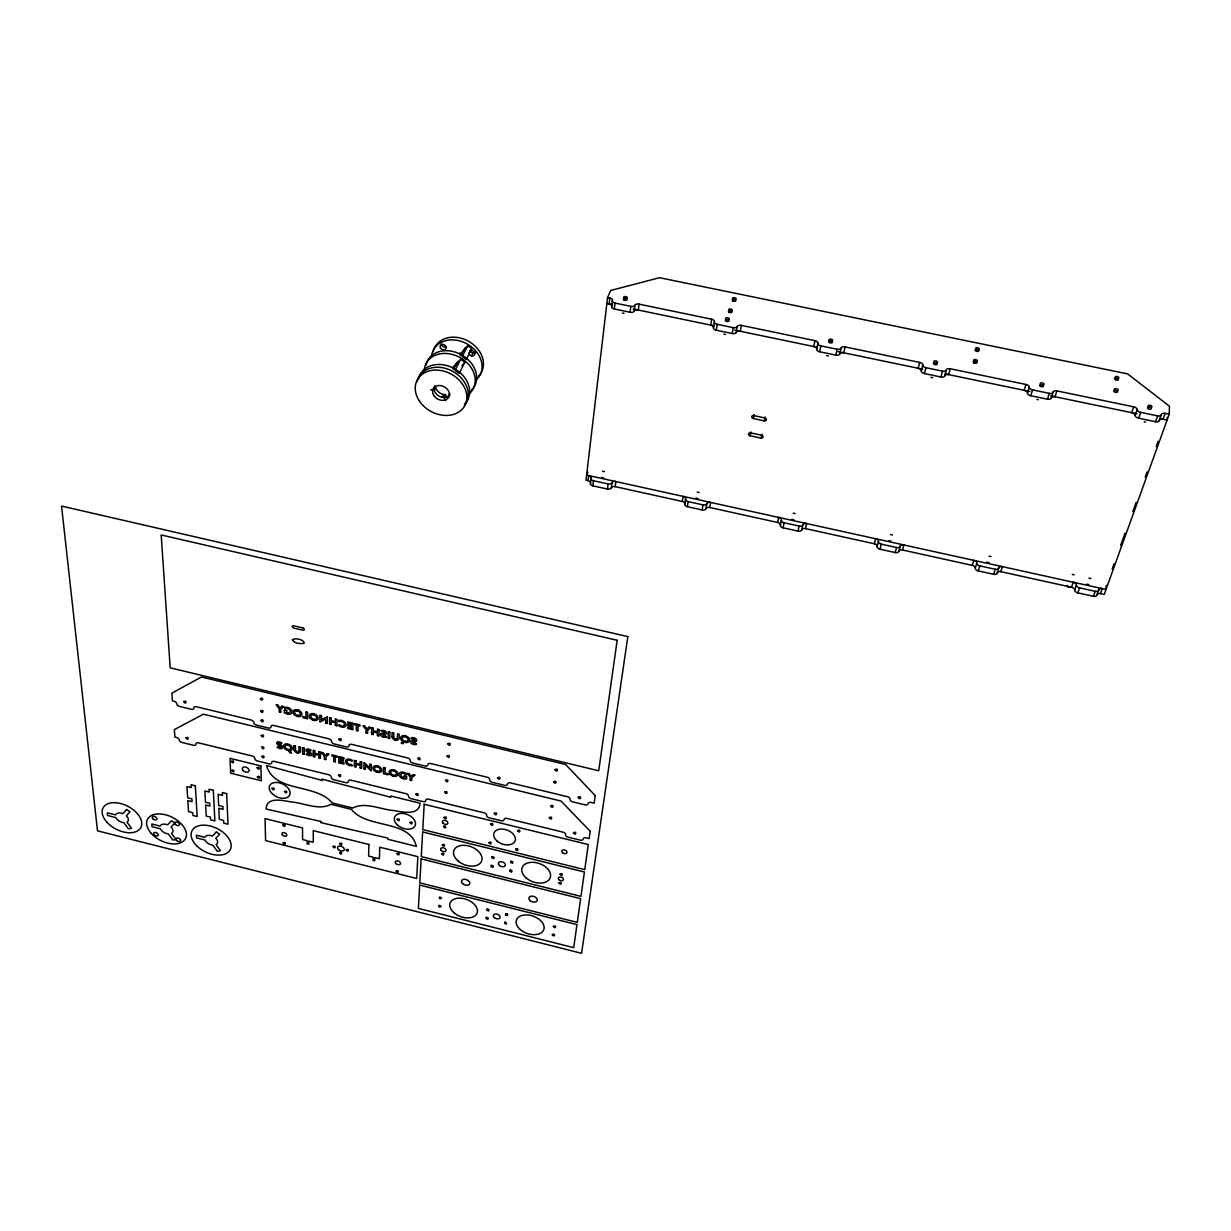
<?xml version="1.0" encoding="UTF-8"?>
<svg xmlns="http://www.w3.org/2000/svg" width="1231" height="1231" viewBox="0 0 1231 1231"><rect width="100%" height="100%" fill="white"/><g stroke="black" fill="none" stroke-linecap="round" stroke-linejoin="round"><path stroke-width="1.5" d="M314.197 720.474L314.197 719.258A3.031 2.031 25.6 0 0 316.629 717.735A3.031 2.031 25.6 0 0 314.197 715.042M314.197 715.026L314.197 713.811M314.844 756.819L314.844 754.341L318.844 755.311L318.844 757.788M314.844 750.864L314.844 753.249L318.86 754.234L318.86 751.849M319.906 721.705L319.922 715.442M320.445 758.173L320.46 752.233M321.553 715.827L321.537 719.673L327.092 716.904M324.322 759.127L324.338 756.28L321.537 752.587M325.676 722.997L325.692 718.996L320.137 721.92M325.923 759.512L325.938 756.65L328.8 754.357M327.292 723.382L327.338 717.119M329.569 723.936L329.616 717.781M331.201 724.32L331.216 721.766L335.309 722.751L335.278 725.305M331.247 718.165L331.231 720.643L335.309 721.628L335.34 719.15M333.709 761.42L333.755 756.388L331.878 755.926M335.324 761.804L335.371 756.773L337.263 757.234M336.925 725.705L336.986 719.55M338.725 762.635L338.802 756.696M347.942 725.628L347.958 724.844M352.866 729.552L352.989 723.413M354.405 766.467L354.513 760.527M356.344 730.398L356.451 725.182L354.513 724.72M356.021 766.851L356.067 764.389L360.098 765.374L360.037 767.836M356.144 760.927L356.082 763.297L360.114 764.282L360.175 761.912M357.99 730.799L358.098 725.582L360.021 726.044M361.637 768.236L361.776 762.297M363.884 768.775L364.037 762.743M365.961 732.722L366.022 729.768L363.191 725.967M365.484 769.175L365.576 765.328L370.946 770.76M367.592 733.107L367.669 730.168L370.623 727.752M369.746 764.236L369.654 767.944L364.284 762.651M371.562 734.076L371.731 727.921M371.193 770.668L371.362 764.636M373.208 734.461L373.27 731.906L377.394 732.907L377.301 735.461M373.378 728.321L373.316 730.783L377.425 731.783L377.502 729.321M376.824 772.176L376.871 771.006A3.001 1.985 23.7 0 1 374.501 768.39A3.001 1.985 23.7 0 1 376.978 766.944L377.025 765.759M1169.204 414.216L1169.45 406.199L1127.581 373.885L659.539 277.698L610.653 290.485L607.56 297.61L586.002 480.228L588.095 480.675A3.231 1.985 6.7 0 1 590.465 483.244A3.231 1.985 6.8 0 0 592.85 485.83L607.468 489.046A3.231 1.985 7.1 0 0 611.33 487.845A3.231 1.985 7.3 0 1 615.177 486.645L682.266 501.448A3.247 2 8.7 0 1 684.805 504.064A3.247 2 8.9 0 0 687.329 506.68L702.147 509.942A3.262 2.016 9.2 0 0 705.932 508.711A3.262 2.016 9.3 0 1 709.702 507.495L777.684 522.483A3.278 2.016 10.8 0 1 780.362 525.145A3.293 2.031 10.9 0 0 783.054 527.807L798.042 531.115A3.293 2.031 11.3 0 0 801.766 529.853A3.293 2.031 11.4 0 1 805.474 528.607L874.349 543.779A3.324 2.031 12.9 0 1 877.18 546.487A3.324 2.031 13 0 0 880.011 549.211L895.214 552.565A3.339 2.047 13.3 0 0 898.861 551.273A3.339 2.047 13.5 0 1 902.508 549.995L972.275 565.368A3.37 2.047 14.9 0 1 975.275 568.137A3.385 2.047 15 0 0 978.276 570.892L993.663 574.292A3.385 2.047 15.3 0 0 997.248 572.984A3.385 2.047 15.4 0 1 1000.803 571.661L1071.509 587.249A3.431 2.047 16.7 0 1 1074.663 590.064A3.431 2.047 16.9 0 0 1077.833 592.88L1093.436 596.312A3.447 2.062 17.1 0 0 1096.929 594.973A3.447 2.062 17.3 0 1 1100.422 593.619L1104.207 594.465L1169.204 414.216L1165.08 413.354A3.739 1.985 15.7 0 0 1161.387 414.616A3.739 1.985 15.5 0 1 1157.663 415.878L1140.706 412.354A3.724 1.97 15.3 0 1 1137.182 409.584A3.724 1.97 15.2 0 0 1133.659 406.83L1056.875 390.889A3.662 1.97 14.1 0 0 1053.09 392.12A3.662 1.97 13.9 0 1 1049.289 393.351L1032.563 389.873A3.662 1.97 13.7 0 1 1029.224 387.165A3.647 1.97 13.6 0 0 1025.915 384.457L950.209 368.746A3.616 1.954 12.4 0 0 946.331 369.946A3.601 1.954 12.2 0 1 942.438 371.131L925.958 367.715A3.601 1.954 12 0 1 922.804 365.053A3.601 1.954 11.9 0 0 919.68 362.406L845.035 346.911A3.555 1.954 10.6 0 0 841.081 348.065A3.555 1.939 10.5 0 1 837.095 349.235L820.846 345.865A3.555 1.939 10.2 0 1 817.892 343.249A3.555 1.939 10.1 0 0 814.937 340.664L741.339 325.384A3.524 1.923 8.8 0 0 737.292 326.507A3.524 1.923 8.7 0 1 733.23 327.646L717.211 324.322A3.508 1.923 8.5 0 1 714.426 321.768A3.508 1.923 8.3 0 0 711.656 319.214L639.089 304.149A3.493 1.908 7.1 0 0 634.95 305.257A3.493 1.908 7 0 1 630.811 306.35L615.008 303.072A3.478 1.908 6.7 0 1 612.407 300.564A3.478 1.893 6.6 0 0 609.807 298.071L607.56 297.61M377.702 772.391L377.732 771.221A3.001 1.985 23.7 0 0 380.21 769.775A3.001 1.985 23.7 0 0 377.855 767.159L377.902 765.974M378.963 735.861L379.148 729.721M1167.188 417.371L1167.096 420.048L1159.571 418.478M383.349 773.53L383.549 767.605M385.165 767.99L384.995 773.022L388.15 773.791M388.088 738.061L388.319 731.922M389.735 738.462L389.965 732.322M391.997 736.707L392.15 732.845M393.689 737.061L393.828 733.245M393.104 776.161L393.151 774.991A3.001 1.985 23.3 0 1 390.689 772.329A3.001 1.985 23.3 0 1 393.289 770.898L393.351 769.729M394.982 739.969L395.028 738.754M393.966 776.361L394.012 775.176A3.001 1.985 23.3 0 0 396.413 773.73A3.001 1.985 23.3 0 0 394.182 771.145L394.228 769.96M395.859 740.185L395.905 738.969A1.97 1.323 23.6 0 0 397.336 737.938L397.521 734.138M399.198 734.553L399.044 738.4A3.647 2.462 23.6 0 1 395.474 740.108A3.647 2.462 23.6 0 1 392.104 736.738M406.569 778.715L406.676 776.422M410.046 780.039L410.185 777.207L407.476 773.514M411.662 780.439L411.8 777.592L414.832 775.315M1106.284 585.294L1106.007 589.449L586.602 475.135L587.803 472.15M588.095 480.675L588.695 475.597A3.231 1.985 6.7 0 1 591.08 478.167A3.231 1.985 6.8 0 0 593.465 480.736L608.114 483.968A3.231 1.985 7.1 0 0 611.976 482.767A3.231 1.985 7.3 0 1 615.839 481.567L615.177 486.645M609.807 298.071L609.099 303.965A3.478 1.908 6.6 0 1 611.699 306.473A3.478 1.908 6.7 0 0 614.3 308.981L630.057 312.259A3.478 1.908 7 0 0 634.196 311.151A3.478 1.908 7.1 0 1 638.304 310.043L639.089 304.149M590.465 483.244L591.08 478.167M611.699 306.473L612.407 300.564M592.85 485.83L593.465 480.736M614.3 308.981L615.008 303.072M607.468 489.046L608.114 483.968M630.057 312.259L630.811 306.35M611.33 487.845L611.976 482.767M634.196 311.151L634.95 305.257M682.266 501.448L683.097 496.37A3.262 2 8.7 0 1 685.621 498.986A3.262 2 8.9 0 0 688.16 501.602L703.009 504.879A3.262 2 9.2 0 0 706.794 503.648A3.262 2 9.3 0 1 710.595 502.417L709.702 507.495M711.656 319.214L710.702 325.107A3.508 1.923 8.3 0 1 713.472 327.661A3.508 1.923 8.5 0 0 716.242 330.216L732.23 333.539A3.508 1.923 8.7 0 0 736.276 332.401A3.508 1.939 8.9 0 1 740.323 331.262L741.339 325.384M684.805 504.064L685.621 498.986M713.472 327.661L714.426 321.768M687.329 506.68L688.16 501.602M716.242 330.216L717.211 324.322M702.147 509.942L703.009 504.879M732.23 333.539L733.23 327.646M705.932 508.711L706.794 503.648M736.276 332.401L737.292 326.507M777.684 522.483L778.715 517.42A3.293 2.016 10.8 0 1 781.408 520.082A3.293 2.016 10.9 0 0 784.101 522.744L799.134 526.052A3.293 2.031 11.2 0 0 802.858 524.806A3.308 2.031 11.4 0 1 806.582 523.544L805.474 528.607M814.937 340.664L813.737 346.542A3.539 1.939 10.1 0 1 816.676 349.142A3.539 1.939 10.2 0 0 819.615 351.743L835.834 355.113A3.555 1.954 10.5 0 0 839.804 353.959A3.555 1.954 10.6 0 1 843.758 352.789L845.035 346.911M780.362 525.145L781.408 520.082M816.676 349.142L817.892 343.249M783.054 527.807L784.101 522.744M819.615 351.743L820.846 345.865M798.042 531.115L799.134 526.052M835.834 355.113L837.095 349.235M801.766 529.853L802.858 524.806M839.804 353.959L841.081 348.065M874.349 543.779L875.61 538.732A3.339 2.031 12.8 0 1 878.442 541.44A3.339 2.031 13 0 0 881.288 544.164L896.537 547.518A3.339 2.031 13.3 0 0 900.184 546.241A3.339 2.031 13.4 0 1 903.831 544.948L902.508 549.995M919.68 362.406L918.203 368.269A3.585 1.954 11.9 0 1 921.327 370.916A3.585 1.954 12 0 0 924.466 373.578L940.915 377.009A3.601 1.97 12.3 0 0 944.793 375.809A3.601 1.97 12.4 0 1 948.67 374.609L950.209 368.746M877.18 546.487L878.442 541.44M921.327 370.916L922.804 365.053M880.011 549.211L881.288 544.164M924.466 373.578L925.958 367.715M895.214 552.565L896.537 547.518M940.915 377.009L942.438 371.131M898.861 551.273L900.184 546.241M944.793 375.809L946.331 369.946M761.574 435.235L750.571 432.866A1.8 1.462 15.3 0 0 748.54 433.943A1.8 1.462 15.3 0 0 750.033 435.759L761.02 438.113A1.8 1.462 14.8 0 0 763.051 437.051A1.8 1.462 14.8 0 0 761.574 435.235L761.851 434.281M761.02 438.113L761.866 435.266M764.851 417.955L753.772 415.586A1.816 1.493 15.3 0 0 751.726 416.678A1.816 1.493 15.3 0 0 753.234 418.509L764.297 420.879A1.816 1.493 14.7 0 0 766.359 419.802A1.816 1.493 14.7 0 0 764.851 417.955L765.143 417.001M764.297 420.879L765.143 418.032M972.275 565.368L973.767 560.351A3.385 2.047 14.8 0 1 976.768 563.106A3.385 2.047 14.9 0 0 979.784 565.86L995.217 569.261A3.401 2.047 15.2 0 0 998.787 567.953A3.401 2.047 15.4 0 1 1002.373 566.645L1000.803 571.661M1025.915 384.457L1024.177 390.319A3.647 1.97 13.6 0 1 1027.485 393.012A3.647 1.97 13.7 0 0 1030.809 395.736L1047.489 399.198A3.662 1.97 14 0 0 1051.274 397.967A3.662 1.97 14.1 0 1 1055.059 396.736L1056.875 390.889M975.275 568.137L976.768 563.106M1027.485 393.012L1029.224 387.165M978.276 570.892L979.784 565.86M1030.809 395.736L1032.563 389.873M750.571 432.866L750.848 431.927M750.033 435.759L750.972 432.666M753.772 415.586L754.064 414.632M753.234 418.509L754.157 415.432M993.663 574.292L995.217 569.261M1047.489 399.198L1049.289 393.351M997.248 572.984L998.787 567.953M1051.274 397.967L1053.09 392.12M1071.509 587.249L1073.232 582.232A3.431 2.047 16.7 0 1 1076.402 585.048A3.447 2.047 16.8 0 0 1079.572 587.864L1095.221 591.311A3.447 2.047 17.1 0 0 1098.714 589.957A3.462 2.047 17.2 0 1 1102.222 588.618L1100.422 593.619M1133.659 406.83L1131.658 412.677A3.708 1.985 15.2 0 1 1135.151 415.432A3.708 1.985 15.4 0 0 1138.675 418.201L1155.586 421.725A3.724 1.985 15.6 0 0 1159.294 420.463A3.724 1.985 15.7 0 1 1162.987 419.186L1165.08 413.354M1074.663 590.064L1076.402 585.048M1135.151 415.432L1137.182 409.584M1077.833 592.88L1079.572 587.864M1138.675 418.201L1140.706 412.354M1093.436 596.312L1095.221 591.311M1155.586 421.725L1157.663 415.878M1096.929 594.973L1098.714 589.957M1159.294 420.463L1161.387 414.616M1112.116 569.091L1114.07 563.69M1120.549 545.687L1125.088 533.069M1132.859 511.465L1136.105 502.463M1145.184 477.243L1147.123 471.842M1156.201 446.638L1158.156 441.237M471.704 355.851L473.089 353.143M464.872 362.283L459.178 373.378L455.024 370.346L460.748 359.252L464.872 362.283L461.917 365.745M471.873 348.65L466.287 359.529L462.179 356.513L467.795 345.634L471.873 348.65L469.919 350.943M448.33 396.367L449.777 393.566M430.681 389.704L434.281 390.473L435.743 387.673A8.832 6.94 28.8 0 0 445.422 394.736L443.976 397.536L445.622 400.567M442.067 397.305L443.514 394.505M453.239 369.346L456.301 363.422M460.332 355.651L465.287 347.542M460.209 354.59L467.795 345.634M453.377 366.853L458.255 361.129M453.131 368.223L460.748 359.252M174.817 822.97L171.032 827.047A6.986 4.247 26.6 0 1 171.494 833.387L175.987 839.48M403.029 743.601L404.645 741.093A3.047 2.062 23.4 0 1 402.245 738.385A3.047 2.062 23.4 0 1 404.814 736.877L404.876 735.661A4.77 3.216 23.4 0 0 400.629 738.246A4.893 3.308 23.4 0 0 402.968 741.539L401.306 743.001M283.592 706.779L280.806 709.21L280.853 712.164M281.93 706.194L279.96 707.856L277.929 705.225M327.138 753.772L325.153 755.357L323.199 752.818M368.946 727.152L366.869 728.814L364.899 726.182M413.154 774.714L411.062 776.299L409.154 773.745M504.802 922.065L504.679 923.312M487.984 919.065L488.23 918.064L486.66 917.28M488.799 910.755L488.938 909.678L487.414 908.986M506.649 923.742L505.31 921.988M338.556 725.213L339.341 724.813M492 856.607L491.754 857.792L493.477 858.499M493.046 867.147L493.2 865.947L491.523 865.285M512.665 863.054L512.835 861.838L511.142 861.192M509.911 870.025L509.649 871.194L511.373 871.902M405.845 774.453L406.645 774.068M505.649 913.787L505.526 915.033M507.464 915.495L507.587 914.294M493.816 858.422L494.123 857.33L492.431 856.514M491.184 865.378L490.938 866.547L492.662 867.255M510.803 861.269L510.542 862.454L512.296 863.162M511.711 871.825L511.973 870.64L510.311 869.932M486.937 909.078L486.676 910.155L488.292 910.878M486.168 917.372L485.906 918.434L487.522 919.157M385.411 736.061L385.457 736.061A6.078 4.093 24 0 1 384.349 736.23L382.533 734.876L386.042 733.938A2.4 1.616 24 0 0 385.518 731.399M415.447 743.309L415.493 743.309A6.078 4.108 23.3 0 1 414.37 743.478L412.57 742.108L416.109 741.185A2.4 1.616 23.2 0 0 415.632 738.646L414.539 738.015A4.308 2.908 23.2 0 0 413.831 737.8A4.478 3.031 23.2 0 0 411.262 737.815M277.929 741.954L278.975 741.908A4.201 2.739 25.9 0 1 282.007 743.185M176.002 839.542L172.848 840.05L168.308 833.895A6.986 4.247 26.6 0 1 160.369 828.802L152.044 826.709L151.813 824.001L160.168 826.109A6.986 4.247 26.6 0 1 167.631 824.862L171.448 820.738L174.817 822.908M506.049 913.694L507.495 914.218M506.987 915.587L505.572 915.079M506.033 923.865L504.741 923.373M276.344 704.778L277.729 705.101M363.299 725.736L364.699 726.059M291.378 753.018L290.008 752.695M407.584 773.299L408.969 773.622M321.676 752.372L322.999 752.68M411.954 738.969L411.169 738.092M606.868 303.503L612.499 304.673M633.18 308.981L714.026 325.8M734.707 330.093L817.415 347.311M838.096 351.604L922.696 369.208M945.254 373.901L1029.855 391.504M1050.535 395.797L1137.013 413.785M279.791 748.525L281.207 748.648A2.524 1.646 25.8 0 0 282.207 746.325M385.642 736.046L386.365 736.954M415.678 743.293L416.401 744.216M282.114 706.148L283.545 706.532M306.227 711.964L307.381 712.241M320.152 715.319L321.306 715.596M329.862 717.658L331.016 717.935M335.586 719.042L336.755 719.319M347.634 721.935L352.758 723.166M354.543 723.613L360.052 724.936M369.146 727.121L370.593 727.506M371.977 727.813L373.147 728.09M377.748 729.198L378.917 729.475M388.565 731.799L389.735 732.091M392.397 732.722L393.597 733.014M397.767 734.015L398.967 734.307M347.604 723.059L351.327 723.951L351.312 725.474L348.204 724.736M284.53 710.01L286.915 710.595M348.188 725.859L351.281 726.598L351.25 728.229L347.542 727.336M286.931 711.672L285.992 712.257A4.232 2.816 26.2 0 0 287.715 712.903A3.001 2 26.2 0 0 289.962 710.425A3.001 2 26.2 0 0 285.5 708.594M302.826 716.534L306.011 717.304L305.996 712.087M279.468 712.01L280.622 712.287M302.841 717.658L307.396 718.766M325.907 723.228L327.046 723.505M329.8 724.167L330.954 724.444M335.509 725.551L336.679 725.828M347.527 728.444L352.635 729.675M356.575 730.629L357.744 730.906M366.192 732.953L367.346 733.23M371.793 734.307L372.962 734.584M377.548 735.692L378.717 735.969M388.319 738.292L389.488 738.585M402.829 743.647L401.306 743.216M294.009 745.617L295.178 745.909M299.21 746.894L300.379 747.171M302.949 747.802L304.103 748.079M313.474 750.356L314.613 750.633M319.091 751.726L320.229 752.003M327.338 753.741L328.754 754.126M331.893 754.849L337.279 756.157M339.033 756.588L344.065 757.819M354.759 760.419L355.913 760.696M360.406 761.789L361.545 762.066M369.992 764.128L371.131 764.405M383.795 767.482L384.934 767.775M413.354 774.684L414.785 775.068M344.049 758.896L340.387 758.004L340.371 759.481L343.418 760.219M404.076 775.622L406.461 776.207M343.403 761.297L340.356 760.558L340.341 762.127L343.988 763.02M404.03 776.653L404.937 777.669A4.17 2.77 23.1 0 1 403.199 777.469A2.97 1.97 23 0 1 401.06 774.007A2.97 1.97 23 0 1 405.538 774.376M302.995 754.095L304.134 754.372M313.474 756.65L314.613 756.927M319.075 758.019L320.198 758.296M324.553 759.358L325.676 759.635M333.94 761.65L335.094 761.927M338.956 762.866L343.972 764.097M354.636 766.698L355.774 766.975M360.268 768.067L361.406 768.344M364.114 769.006L365.253 769.283M383.58 773.76L388.119 774.868M410.277 780.269L411.416 780.546M383.457 737.215L382.01 736.63A2.585 1.739 23.9 0 1 380.671 734.215M310.551 751.11L310.52 751.095A6.155 4.032 25.2 0 0 309.396 750.402L307.642 750.587L311.305 753.526A2.324 1.523 25.2 0 1 311.597 754.111M281.391 744.001L281.299 743.955A6.14 4.001 25.9 0 0 280.268 743.309M280.268 743.324L278.529 743.493L282.207 746.432M308.535 752.803L309.889 754.28L308.027 754.264A5.94 3.908 25.2 0 1 307.011 753.603L307.011 753.603M308.135 752.572L306.457 751.279A2.339 1.539 25.2 0 1 306.088 750.571A2.585 1.693 25.2 0 1 306.027 750.187A2.4 1.57 25.2 0 1 307.058 749.048L308.119 749.002A4.216 2.754 25.2 0 1 311.166 750.279M385.503 731.322L384.426 730.752A4.293 2.893 24 0 0 383.733 730.537A4.462 3.016 24 0 0 381.179 730.568M277.898 746.494L277.944 746.525A5.94 3.878 25.8 0 0 278.96 747.171L280.822 747.063L277.375 744.186A2.339 1.523 25.9 0 1 277.914 742.016M338.617 720.812L339.387 721.581M284.407 707.733L285.192 708.533M276.252 705.009L279.191 708.81L279.237 711.78M291.516 752.818L289.947 750.648A4.786 3.124 25.7 0 0 292.332 748.586A4.662 3.047 25.7 0 0 288.285 744.155L288.3 745.34A2.985 1.954 25.7 0 1 290.716 747.971A2.985 1.954 25.7 0 1 288.362 749.433L288.362 750.602M381.087 730.845L381.902 731.722A6.278 4.232 23.9 0 1 383.072 731.553L384.764 732.83L381.025 733.83A2.37 1.6 23.9 0 0 380.702 734.276M288.485 750.618L289.824 752.556M445.422 394.736L447.068 397.751M284.299 710.133L284.33 712.518M295.409 746.14L295.44 749.817A1.923 1.262 25.5 0 0 296.686 751.464M293.778 745.74L293.809 749.479A3.57 2.339 25.5 0 0 297.302 752.787A3.57 2.339 25.5 0 0 300.656 751.141L300.61 747.402M298.979 747.002L299.01 750.695M297.764 709.841L297.779 711.056A3.031 2.016 26 0 1 300.318 713.795A3.031 2.016 26 0 1 297.81 715.319L297.81 716.534M297.671 752.864L297.656 751.679A1.923 1.262 25.5 0 0 298.979 750.695M296.886 709.641L296.902 710.872M296.948 716.304L296.933 715.073A3.031 2.016 26 0 1 294.578 712.41A3.031 2.016 26 0 1 296.886 710.872M296.809 751.479L296.809 752.664M302.718 747.909L302.749 753.864M304.334 748.31L304.365 754.264M307.612 712.472L307.642 718.642M313.32 713.595L313.32 714.826A3.047 2.031 25.6 0 0 310.889 716.35A3.047 2.031 25.6 0 0 313.32 719.058L313.336 720.273M313.228 750.479L313.243 756.419M394.905 738.769A1.97 1.323 23.6 0 1 393.581 737.046M284.438 707.502A4.816 3.201 26.2 0 1 291.762 710.564A4.816 3.201 26.2 0 1 287.531 714.149M287.531 713.995A6.155 4.093 26.2 0 1 284.453 712.703M338.556 725.474A4.709 3.154 25 0 0 345.696 726.152A4.709 3.154 25 0 0 342.141 720.612A4.801 3.216 25 0 0 338.617 720.52M339.648 721.612A3.093 2.077 25 0 1 343.711 722.689A3.093 2.077 25 0 1 343.711 725.705A3.093 2.077 25 0 1 339.664 724.89M386.272 737.184A4.062 2.739 23.9 0 1 383.472 737.154M386.519 733.014A2.647 1.785 24 0 1 386.442 733.384M416.309 744.432A4.062 2.754 23.2 0 1 413.478 744.401L412.016 743.878A2.585 1.739 23.2 0 1 410.615 741.924A2.616 1.77 23.2 0 1 410.723 741.524A2.37 1.6 23.2 0 1 411.062 741.077L414.832 740.077L413.154 738.815A6.293 4.247 23.2 0 0 412.093 738.954M416.601 740.277A2.647 1.785 23.2 0 1 416.524 740.647M279.791 748.463A3.97 2.585 25.9 0 1 277.083 747.171M282.514 747.017A2.554 1.662 25.8 0 1 282.576 747.432M276.99 743.478A2.585 1.693 25.9 0 1 276.929 743.093M306.134 754.264A3.97 2.6 25.2 0 0 308.843 755.542L310.258 755.726A2.524 1.662 25.2 0 0 311.643 754.049M352.805 765.482A4.632 3.047 24.3 0 1 346.665 763.882A4.632 3.047 24.3 0 1 346.696 759.419A4.632 3.047 24.3 0 1 352.835 760.758M351.743 764.389A3.031 2 24.3 0 1 347.757 763.251A3.031 2 24.3 0 1 347.85 760.373A3.031 2 24.3 0 1 351.851 761.25M403.353 778.761A4.755 3.154 23 0 1 399.275 773.299A4.755 3.154 23 0 1 406.63 773.822M406.445 778.838A6.078 4.032 23 0 1 403.368 778.608M698.1 498.54A1.739 1.062 9 0 1 696.023 497.94M793.857 519.605A1.754 1.077 11.1 0 1 791.979 519.19M890.875 540.948A1.77 1.077 13.1 0 1 888.967 540.532M1088.773 584.494A1.831 1.093 16.9 0 1 1086.819 584.063M989.17 562.582A1.8 1.093 15.1 0 1 986.985 561.952M603.575 477.736A1.723 1.046 7 0 1 601.744 477.336M604.344 471.581A1.723 1.046 7 0 1 602.513 471.181M1090.912 578.432A1.847 1.093 16.8 0 1 1088.943 578.001M991.017 556.489A1.816 1.093 15 0 1 989.078 556.073M892.444 534.854A1.785 1.077 13.1 0 1 890.536 534.423M795.149 513.481A1.754 1.077 11 0 1 793.272 513.065M699.131 492.4A1.739 1.062 9 0 1 697.269 492M977.66 349.542A1.893 1.016 12.6 0 1 978.383 351.312A1.893 1.016 12.6 0 1 975.321 350.604A1.893 1.016 12.6 0 1 976.814 349.342M1117.563 378.486A1.939 1.016 14.6 0 1 1117.763 380.148A1.939 1.016 14.6 0 1 1114.855 379.379A1.939 1.016 14.6 0 1 1115.84 378.04A1.939 1.016 14.6 0 1 1116.455 376.409A1.939 1.016 14.6 0 1 1118.871 378.071A1.939 1.016 14.6 0 1 1115.732 378.04M1117.056 390.873A1.954 1.031 14.8 0 1 1116.856 392.381A1.954 1.031 14.8 0 1 1114.086 391.643A1.954 1.031 14.8 0 1 1114.67 390.242M728.09 319.691A1.877 1.016 8.6 0 1 728.229 321.399A1.877 1.016 8.6 0 1 725.336 320.552A1.877 1.016 8.6 0 1 727.29 319.46M831.556 341.202A1.893 1.031 10.4 0 1 831.602 342.88A1.893 1.031 10.4 0 1 828.709 342.033A1.893 1.031 10.4 0 1 830.402 340.849M936.16 362.853A1.923 1.046 12.1 0 1 936.622 364.607A1.923 1.046 12.1 0 1 933.621 363.899A1.923 1.046 12.1 0 1 934.96 362.56M1150.37 407.323A1.985 1.046 15.4 0 1 1150.785 409.123A1.985 1.046 15.4 0 1 1147.723 408.23A1.985 1.046 15.4 0 1 1149.139 406.969M1042.072 384.764A1.954 1.046 13.8 0 1 1043.226 386.549A1.954 1.046 13.8 0 1 1040.164 386.165A1.954 1.046 13.8 0 1 1040.841 384.611M624.025 313.29A1.847 1.016 6.9 0 1 622.394 312.951M1145.599 422.064A1.97 1.046 15.5 0 1 1144.184 421.756M1038.287 399.69A1.939 1.046 13.9 0 1 1036.902 399.398M932.667 377.625A1.908 1.046 12.2 0 1 930.959 377.271M828.355 355.882A1.877 1.031 10.4 0 1 826.663 355.528M725.49 334.432A1.862 1.031 8.6 0 1 723.813 334.093M1074.171 574.754A1.831 1.093 16.5 0 1 1072.216 574.323M1070.724 586.572A1.816 1.093 16.7 0 1 1068.446 587.156A1.816 1.093 16.7 0 1 1067.431 585.325M431.542 356.421A26.497 21.112 29.1 0 1 465.795 343.249A26.497 21.112 29.1 0 1 476.936 379.179M433.297 351.651A26.451 21.096 29.1 0 1 468.349 341.156A26.451 21.096 29.1 0 1 478.29 376.455M459.732 353.005A8.663 6.909 29.1 0 1 460.44 353.266M446.345 346.85A3.185 2.554 30 0 1 441.498 343.972M469.611 351.035A3.201 2.57 28.8 0 1 474.474 352.22A3.201 2.57 28.8 0 1 472.719 355.913A3.201 2.57 28.8 0 1 468.811 352.712M475.843 352.358A3.185 2.57 28.9 0 1 470.211 350.158M424.233 370.008A26.743 21.158 28.9 0 1 459.871 357.452A26.743 21.158 28.9 0 1 468.503 394.289M426.003 365.176A26.697 21.158 28.9 0 1 461.317 354.728A26.697 21.158 28.9 0 1 471.442 390.181M417.094 381.748A26.99 21.219 28.8 0 1 451.608 370.762A26.99 21.219 28.8 0 1 464.41 405.507M418.586 378.948A26.944 21.204 28.8 0 1 454.162 368.546A26.944 21.204 28.8 0 1 464.472 404.153M449.838 394.936A8.848 6.955 28.8 0 1 438.682 395.951A8.848 6.955 28.8 0 1 434.743 385.78M440.867 906.493C437.574 909.001 438.328 902.8 440.867 906.493M441.437 898.184C438.882 900.846 438.374 894.491 441.437 898.184M441.683 853.745C444.36 857.715 444.853 851.206 441.683 853.745M442.268 844.958C444.468 848.913 446.053 842.666 442.283 844.881M443.483 826.555C446.33 830.556 446.499 823.97 443.499 826.463M444.083 817.522C446.668 821.569 447.469 814.999 444.083 817.43M444.745 792.133C446.991 796.242 448.684 789.717 444.745 792.056M445.514 780.408C447.792 784.562 449.453 777.961 445.514 780.316M257.125 767.836C260.187 771.883 260.11 765.205 257.125 767.759M320.891 821.477L320.891 822.647L387.827 838.096L387.78 839.265L416.401 846.374C409.723 819.077 367.069 829.171 351.435 809.398L330.924 804.32C318.86 810.814 303.872 802.904 290.993 801.904C283.038 800.581 266.235 796.257 266.158 809.044L320.891 821.477M322.414 779.238L322.414 780.469L266.465 765.513C274.605 793.179 315.705 783.054 332.293 802.966L352.835 808.044C365.161 801.504 380.41 809.506 393.535 810.521C402.091 811.891 419.017 816.307 420.094 803.212L390.812 796.026L390.766 797.257L322.414 779.238M447.099 756.08C449.9 760.358 450.454 753.28 447.099 756.08M447.899 743.909C450.392 748.279 451.669 741.124 447.899 743.909M488.892 842.635C491.6 846.651 492.123 840.081 488.892 842.635M231.336 761.466C234.044 765.574 234.675 758.958 231.336 761.404M490.569 824.016C492.954 828.14 494.231 821.446 490.569 824.016M494.293 813.429C496.508 817.538 498.247 810.967 494.293 813.352M497.539 777.792C499.94 782.07 501.479 775.084 497.539 777.792M368.915 844.497L368.592 856.053L373.147 857.191L373.055 860.346L374.716 860.761L374.809 857.607L379.379 858.746L379.764 847.205L417.863 856.684L416.678 878.472L265.588 840.588L265.05 818.615L302.534 827.955L302.595 839.557L307.119 840.681L307.135 843.851L308.766 844.251L308.766 841.096L313.29 842.235L313.274 830.633L368.915 844.497M260.341 698.654C262.403 702.978 264.434 696.423 260.356 698.562M260.664 710.918C262.772 715.257 264.619 708.625 260.68 710.826M260.895 720.35C263.157 724.705 264.696 717.935 260.895 720.35M261.28 735.476C263.511 739.754 265.08 733.137 261.28 735.476M261.588 747.325C263.665 751.525 265.496 745.14 261.603 747.232M261.818 756.419C264.296 760.635 265.234 754.034 261.818 756.419M515.635 849.236C517.805 853.237 519.574 846.866 515.651 849.144M257.371 776.853C260.003 780.962 260.695 774.422 257.387 776.792M517.574 830.648C519.882 834.756 521.405 828.094 517.574 830.648M272.036 788.44C274.082 792.502 275.836 786.347 272.051 788.348M405.522 741.308L405.476 742.508A4.755 3.216 23.4 0 0 409.723 740.185A4.755 3.216 23.4 0 0 405.768 735.892L405.722 737.092A3.047 2.062 23.4 0 1 408.077 739.785A3.047 2.062 23.4 0 1 405.522 741.308M282.899 825.124C285.253 829.125 286.269 822.877 282.899 825.124M284.576 791.533C286.885 795.58 288.069 789.41 284.592 791.456M292.424 639.797C294.071 643.413 300.764 644.259 304.195 643.197C304.257 639.335 294.794 637.72 292.439 639.705M283.176 842.82C285.269 846.743 286.823 840.773 283.176 842.82M549.288 817.676C551.596 821.816 553.181 815.199 549.303 817.584M550.672 805.997C553.042 810.121 554.596 803.581 550.719 805.828M419.679 885.104L418.386 908.416L573.723 947.67L576.985 924.604L419.679 885.104M421.14 858.899L419.802 882.858L577.308 922.373L580.647 898.661L421.14 858.899M422.633 831.971L421.264 856.591L580.97 896.368L584.417 871.994L422.633 831.971M424.187 804.274L422.772 829.602L584.756 869.64L588.295 844.558L424.187 804.274M553.581 781.808C555.935 786.117 557.581 779.085 553.581 781.808M555.027 769.714C557.412 774.068 559.028 766.928 555.027 769.714M552.288 934.683C554.719 938.422 555.781 932.436 552.304 934.606M553.35 926.42C555.52 930.236 557.12 924.173 553.35 926.42M558.951 882.889C561.013 886.797 562.998 880.657 558.966 882.796M560.074 874.164C562.705 878.165 563.383 871.625 560.074 874.164M573.461 832.818C576.185 836.972 576.816 830.14 573.461 832.818M578.185 797.334C580.447 801.581 582.278 794.764 578.201 797.242M338.925 739.262C341.095 743.462 342.803 737.138 338.971 739.077M332.97 846.513C334.955 850.406 336.925 844.589 332.986 846.436M338.479 775.191C340.525 779.377 342.418 773.022 338.494 775.115M339.633 843.558C341.664 847.543 343.464 841.465 339.633 843.558M339.51 852.76C341.849 856.607 342.849 850.775 339.571 852.591M346.188 849.821C348.081 853.714 350.081 847.897 346.203 849.744M231.705 770.483C234.413 774.653 234.875 768.098 231.705 770.483M397.136 819.323C399.167 823.431 401.091 817.153 397.136 819.323M396.951 853.56C398.936 857.53 400.814 851.483 396.951 853.56M396.197 871.133C398.09 875.026 400.06 869.194 396.213 871.056M409.908 822.477C411.77 826.509 414.016 820.492 409.938 822.4M417.801 758.373C420.31 762.758 421.325 755.819 417.801 758.373M415.97 794.164C418.648 798.411 419.14 791.625 415.97 794.164M183.727 701.562C185.558 705.886 187.82 699.67 183.758 701.47M185.989 737.769C188.251 742.047 189.605 735.661 185.989 737.769M590.188 831.217L589.157 838.557L586.141 837.819A2.739 1.831 18.5 0 0 583.232 838.988A2.739 1.816 18.6 0 1 580.324 840.158L567.983 837.126A2.739 1.816 18.9 0 1 565.568 834.664A2.739 1.816 19 0 0 563.152 832.187L506.895 818.4A2.724 1.8 20.4 0 0 504.095 819.584A2.724 1.8 20.5 0 1 501.294 820.769L489.076 817.784A2.724 1.8 20.8 0 1 486.614 815.307A2.724 1.8 20.9 0 0 484.152 812.829L428.496 799.196A2.708 1.785 22.3 0 0 425.803 800.396A2.708 1.785 22.4 0 1 423.11 801.596L411.016 798.642A2.708 1.785 22.7 0 1 408.523 796.165A2.708 1.785 22.8 0 0 406.015 793.687L350.958 780.192A2.693 1.77 24 0 0 348.358 781.423A2.693 1.77 24.2 0 1 345.757 782.639L333.801 779.7A2.693 1.754 24.4 0 1 331.262 777.223A2.693 1.754 24.5 0 0 328.708 774.745L274.236 761.404A2.693 1.739 25.7 0 0 271.728 762.635A2.693 1.739 25.8 0 1 269.235 763.866L257.402 760.958A2.693 1.739 26.1 0 1 254.817 758.496A2.693 1.739 26.2 0 0 252.232 756.003L198.329 742.816A2.693 1.723 27.3 0 0 195.929 744.063A2.693 1.708 27.4 0 1 193.529 745.294L181.819 742.431A2.693 1.708 27.6 0 1 179.187 739.954A2.693 1.708 27.7 0 0 176.556 737.477L174.894 737.061L174.371 729.568L203.438 714.18L561.028 801.042L590.188 831.217M595.219 795.565L594.158 803.166L591.08 802.427A2.801 1.893 18.5 0 0 588.126 803.658A2.785 1.893 18.7 0 1 585.156 804.889L572.584 801.843A2.785 1.893 19 0 1 570.138 799.288A2.785 1.893 19.1 0 0 567.676 796.749L510.373 782.854A2.77 1.877 20.6 0 0 507.526 784.101A2.77 1.877 20.7 0 1 504.664 785.347L492.231 782.331A2.77 1.862 21 0 1 489.723 779.792A2.77 1.862 21.2 0 0 487.23 777.238L430.558 763.497A2.754 1.847 22.6 0 0 427.803 764.759A2.754 1.847 22.7 0 1 425.064 766.021L412.754 763.035A2.754 1.847 23 0 1 410.215 760.496A2.754 1.847 23.1 0 0 407.661 757.942L351.62 744.355A2.754 1.831 24.5 0 0 348.973 745.632A2.754 1.831 24.6 0 1 346.326 746.909L334.155 743.955A2.754 1.816 24.9 0 1 331.57 741.416A2.754 1.816 25 0 0 328.969 738.862L273.528 725.428A2.739 1.8 26.2 0 0 270.989 726.721A2.739 1.8 26.3 0 1 268.435 728.013L256.402 725.09A2.739 1.8 26.6 0 1 253.771 722.535A2.739 1.8 26.7 0 0 251.139 719.997L196.298 706.702A2.739 1.77 27.8 0 0 193.852 708.01A2.739 1.77 27.9 0 1 191.405 709.302L179.495 706.425A2.739 1.77 28.2 0 1 176.818 703.87A2.739 1.77 28.3 0 0 174.14 701.316L172.432 700.916L171.909 693.145L201.453 676.988L565.583 764.497L595.219 795.565M617.177 640.274L598.728 770.76L170.186 667.833L161.184 534.962L617.177 640.274M627.825 636.612L581.571 953.302L97.495 830.833L61.55 506.064L627.825 636.612M126.624 809.49L122.946 813.645A6.971 4.201 27.4 0 0 115.591 814.891L107.297 812.814L107.589 815.507L115.868 817.599A6.971 4.201 27.4 0 0 123.823 822.693L128.455 828.848L131.579 828.34L126.962 822.17A6.971 4.201 27.4 0 0 126.347 815.814L130.024 811.675L126.624 809.49M216.317 832.002L212.363 836.111A6.986 4.278 25.8 0 0 204.777 837.326L196.375 835.218L196.529 837.896L204.915 840.019A6.986 4.278 25.8 0 0 212.84 845.112L217.287 851.267L220.518 850.759L216.071 844.604A6.986 4.278 25.8 0 0 215.748 838.296L219.718 834.187L216.317 832.002M302.826 627.902L293.732 625.763A1.539 1.062 27.4 0 0 292.286 626.548A1.539 1.062 27.4 0 0 293.747 628.025L302.841 630.164A1.539 1.062 27.2 0 0 304.288 629.364A1.539 1.062 27.2 0 0 302.826 627.902M260.91 765.928L230.028 758.342L230.643 773.206L261.311 780.762L260.91 765.928M195.344 785.824L191.051 784.763L191.22 787.594L186.927 786.532L187.635 797.765L191.913 798.827L192.082 801.627L187.82 800.565L188.528 811.644L192.759 812.706L192.928 815.461L197.175 816.522L195.344 785.824M213.332 790.287L209.024 789.225L209.178 792.056L204.869 790.979L205.485 802.212L209.762 803.274L209.901 806.074L205.639 804.997L206.239 816.076L210.486 817.138L210.639 819.892L214.886 820.954L213.332 790.287M226.658 793.595L222.334 792.518L222.457 795.349L218.149 794.272L218.687 805.505L222.98 806.567L223.103 809.352L218.81 808.29L219.349 819.354L223.611 820.415L223.734 823.17L227.997 824.231L226.658 793.595M287.439 745.124L287.423 743.939A4.647 3.047 25.7 0 0 283.515 746.201A4.647 3.047 25.7 0 0 287.515 750.387L287.5 749.217A2.985 1.954 25.7 0 1 285.1 746.601A2.985 1.954 25.7 0 1 287.454 745.14M243.061 770.468A3.647 2.339 26.1 0 0 248.939 771.283A3.647 2.339 26.1 0 0 245.123 766.975A3.647 2.339 26.1 0 0 243.061 770.468M282.438 835.018A2.6 1.631 24.7 0 0 286.638 835.634A2.6 1.631 24.7 0 0 283.961 832.618A2.6 1.631 24.7 0 0 282.438 835.018M338.433 849.575A3.555 2.247 23.5 0 0 344.141 850.021A3.555 2.247 23.5 0 0 340.11 846.066A3.555 2.247 23.5 0 0 338.433 849.575M395.92 863.593A2.785 1.77 22.3 0 0 400.429 863.947A2.785 1.77 22.3 0 0 397.321 860.854A2.785 1.77 22.3 0 0 395.92 863.593M496.924 840.927A11.264 7.401 20.3 0 0 515.066 841.004A11.264 7.401 20.3 0 0 501.663 829.017A11.264 7.401 20.3 0 0 496.924 840.927M562.521 852.698A2.708 1.785 18.9 0 0 566.937 852.714A2.708 1.785 18.9 0 0 563.752 849.852A2.708 1.785 18.9 0 0 562.521 852.698M443.083 823.231A2.877 1.877 21.7 0 0 447.761 823.57A2.877 1.877 21.7 0 0 444.622 820.354A2.877 1.877 21.7 0 0 443.083 823.231M457.87 860.823A14.834 9.586 21 0 0 481.629 861.023A14.834 9.586 21 0 0 463.81 845.297A14.834 9.586 21 0 0 457.87 860.823M525.914 877.749A14.91 9.679 19.4 0 0 550.088 878.026A14.91 9.679 19.4 0 0 532.5 862.3A14.91 9.679 19.4 0 0 525.914 877.749M559.043 879.78A2.677 1.739 18.8 0 0 563.398 879.826A2.677 1.739 18.8 0 0 560.243 877.011A2.677 1.739 18.8 0 0 559.043 879.78M499.417 865.47A3.647 2.354 20.2 0 0 505.279 865.516A3.647 2.354 20.2 0 0 500.925 861.685A3.647 2.354 20.2 0 0 499.417 865.47M441.298 850.513A2.831 1.831 21.5 0 0 445.899 850.852A2.831 1.831 21.5 0 0 442.791 847.713A2.831 1.831 21.5 0 0 441.298 850.513M530.146 900.661A4.385 2.816 19.3 0 0 537.208 900.646A4.385 2.816 19.3 0 0 531.9 896.122A4.385 2.816 19.3 0 0 530.146 900.661M462.548 883.566A4.37 2.785 20.8 0 0 469.642 883.996A4.37 2.785 20.8 0 0 464.733 879.257A4.37 2.785 20.8 0 0 462.548 883.566M453.993 912.771A14.433 9.079 20.6 0 0 477.074 913.202A14.433 9.079 20.6 0 0 459.732 898.138A14.433 9.079 20.6 0 0 453.993 912.771M520.174 929.482A14.51 9.156 19.2 0 0 543.656 929.99A14.51 9.156 19.2 0 0 526.529 914.925A14.51 9.156 19.2 0 0 520.174 929.482M494.385 917.603A3.539 2.231 19.9 0 0 500.078 917.695A3.539 2.231 19.9 0 0 495.847 914.018A3.539 2.231 19.9 0 0 494.385 917.603M271.512 792.995A11.079 7.078 25.3 0 0 289.408 795.565A11.079 7.078 25.3 0 0 278.037 782.562A11.079 7.078 25.3 0 0 271.512 792.995M396.967 824.57A11.141 7.232 22.5 0 0 415.016 825.909A11.141 7.232 22.5 0 0 402.675 813.414A11.141 7.232 22.5 0 0 396.967 824.57M293.932 714.303A4.739 3.154 26 0 0 301.626 715.365A4.739 3.154 26 0 0 296.825 709.641A4.739 3.154 26 0 0 293.932 714.303M310.227 718.258A4.739 3.17 25.6 0 0 317.937 719.289A4.739 3.17 25.6 0 0 313.12 713.58A4.739 3.17 25.6 0 0 310.227 718.258M374.07 770.514A4.678 3.093 23.7 0 0 381.61 771.037A4.678 3.093 23.7 0 0 376.44 765.697A4.678 3.093 23.7 0 0 374.07 770.514M390.242 774.468A4.678 3.093 23.3 0 0 397.813 774.976A4.678 3.093 23.3 0 0 392.627 769.652A4.678 3.093 23.3 0 0 390.242 774.468M732.968 301.056A1.847 1 8.6 0 0 735.846 300.626A1.847 1 8.6 0 0 733.261 299.364A1.847 1 8.6 0 0 732.968 301.056M729.091 312.32A1.862 1.016 8.6 0 0 731.999 311.889A1.862 1.016 8.6 0 0 729.383 310.597A1.862 1.016 8.6 0 1 729.66 308.95A1.862 1.016 8.6 0 1 732.276 310.243A1.862 1.016 8.6 0 1 729.368 310.674A1.862 1.016 8.6 0 0 729.091 312.32M973.829 362.853A1.908 1.031 12.6 0 0 976.906 362.73A1.908 1.031 12.6 0 0 974.413 361.16A1.908 1.031 12.6 0 0 973.829 362.853M624.071 300.025A1.847 1.016 6.9 0 0 627.01 299.595A1.847 1.016 6.9 0 0 624.486 298.317A1.847 1.016 6.9 0 0 624.071 300.025M624.286 298.271A1.862 1.016 6.9 0 0 627.241 297.84A1.862 1.016 6.9 0 0 624.702 296.563A1.862 1.016 6.9 0 0 624.286 298.271M1148.769 406.907A1.985 1.046 15.4 0 0 1151.954 406.938A1.985 1.046 15.4 0 0 1149.462 405.214A1.985 1.046 15.4 0 0 1148.769 406.907M1040.934 384.595A1.954 1.046 13.8 0 0 1044.026 384.457A1.954 1.046 13.8 0 0 1041.441 382.856A1.954 1.046 13.8 0 0 1040.934 384.595M934.498 362.529A1.923 1.046 12.1 0 0 937.591 362.391A1.923 1.046 12.1 0 0 935.129 360.821A1.923 1.046 12.1 0 0 934.498 362.529M829.679 340.833A1.893 1.031 10.3 0 0 832.695 340.541A1.893 1.031 10.3 0 0 830.14 339.11A1.893 1.031 10.3 0 0 829.679 340.833M726.336 319.445A1.877 1.016 8.6 0 0 729.26 318.998A1.877 1.016 8.6 0 0 726.629 317.69A1.877 1.016 8.6 0 0 726.336 319.445M733.245 299.41A1.847 0.985 8.6 0 0 736.123 298.995A1.847 0.985 8.6 0 0 733.538 297.717A1.847 0.985 8.6 0 0 733.245 299.41M976.229 349.358A1.908 1.016 12.5 0 0 979.276 349.235A1.908 1.016 12.5 0 0 976.814 347.696A1.908 1.016 12.5 0 0 976.229 349.358M974.275 361.222A1.923 1.031 12.6 0 0 977.352 361.083A1.923 1.031 12.6 0 0 974.86 359.529A1.923 1.031 12.6 0 0 974.275 361.222M1114.917 390.242A1.954 1.031 14.8 0 0 1118.071 390.273A1.954 1.031 14.8 0 0 1115.625 388.581A1.954 1.031 14.8 0 0 1114.917 390.242M440.467 347.942A3.201 2.554 30 0 0 445.745 348.865A3.201 2.554 30 0 0 443.114 344.388A3.201 2.554 30 0 0 440.467 347.942M419.494 401.168A27.051 21.235 28.7 0 0 464.133 406.815A27.051 21.235 28.7 0 0 439.513 370.285A27.051 21.235 28.7 0 0 419.494 401.168M434.112 395.951A8.863 6.955 28.7 0 0 448.7 397.305A8.863 6.955 28.7 0 0 440.159 385.534A8.863 6.955 28.7 0 0 434.112 395.951M106.789 822.062A21.296 12.849 27.4 0 0 140.58 828.001A21.296 12.849 27.4 0 0 118.453 803.074A21.296 12.849 27.4 0 0 106.789 822.062M175.402 824.416A2.57 1.57 26.5 0 0 179.48 825.001A2.57 1.57 26.5 0 0 176.725 822.046A2.57 1.57 26.5 0 0 175.402 824.416M176.556 840.434A2.554 1.539 26.3 0 0 180.588 840.973A2.554 1.539 26.3 0 0 177.803 838.065A2.554 1.539 26.3 0 0 176.556 840.434M154.121 834.741A2.539 1.539 26.7 0 0 158.153 835.341A2.539 1.539 26.7 0 0 155.414 832.418A2.539 1.539 26.7 0 0 154.121 834.741M152.813 818.738A2.57 1.57 26.9 0 0 156.876 819.338A2.57 1.57 26.9 0 0 154.121 816.368A2.57 1.57 26.9 0 0 152.813 818.738M151.074 833.218A21.312 12.956 26.6 0 0 185.142 839.234A21.312 12.956 26.6 0 0 163.338 814.322A21.312 12.956 26.6 0 0 151.074 833.218M196.591 845.682A21.327 13.064 25.8 0 0 230.335 849.452A21.327 13.064 25.8 0 0 206.5 825.324A21.327 13.064 25.8 0 0 196.591 845.682"/></g></svg>
